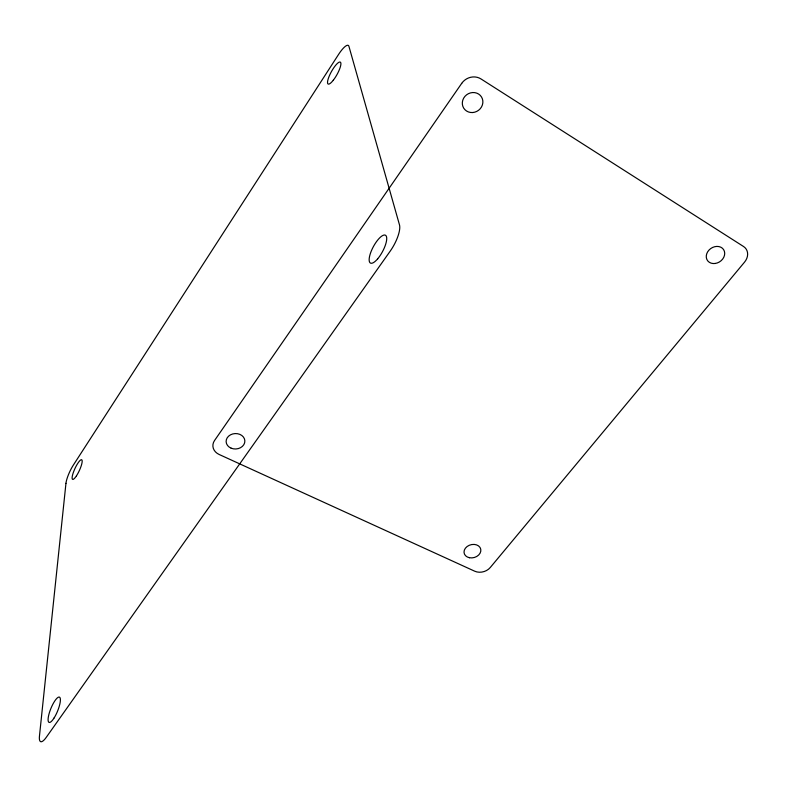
<?xml version="1.0" encoding="UTF-8"?>
<svg xmlns="http://www.w3.org/2000/svg" width="787" height="787" viewBox="0 0 787 787"><rect width="100%" height="100%" fill="white"/><g stroke="black" fill="none" stroke-linecap="round" stroke-linejoin="round"><path stroke-width="1.18" d="M65.951 483.356L39.458 736.091A18.308 4.781 -67.8 0 0 46.266 737.33L390.273 251.043A21.328 7.073 -61.5 0 0 399.481 224.866L348.926 46.335A16.734 4.191 -60.8 0 0 338.587 54.411L73.348 465.087A14.333 3.187 -65.2 0 0 65.951 483.356M461.713 83.353L214.526 440.543A12.503 10.261 -2.4 0 0 219.16 454.483L474.738 571.214A11.293 8.677 -15.2 0 0 490.232 567.555L744.541 262.14A12.976 10.575 -34.5 0 0 743.558 246.518L481.024 78.966A14.097 13.163 -35.8 0 0 461.713 83.353M76.477 475.82A10.821 2.42 -65.2 0 0 81.818 459.824A10.821 2.42 -65.2 0 0 73.152 473.036A10.821 2.42 -65.2 0 0 76.477 475.82M54.136 717.901A13.674 3.591 -67.7 0 0 59.625 697.223A13.674 3.591 -67.7 0 0 48.961 714.173A13.674 3.591 -67.7 0 0 54.136 717.901M333.275 80.254A12.543 3.158 -60.9 0 0 340.417 62.183A12.543 3.158 -60.9 0 0 328.946 76.792A12.543 3.158 -60.9 0 0 333.275 80.254M377.691 258.805A15.819 5.204 -61.7 0 0 385.66 235.362A15.819 5.204 -61.7 0 0 370.451 253.266A15.819 5.204 -61.7 0 0 377.691 258.805M715.206 263.468A9.739 7.998 -34 0 0 723.607 249.617A9.739 7.998 -34 0 0 707.631 251.87A9.739 7.998 -34 0 0 715.206 263.468M472.554 112.541A10.516 9.788 -34.1 0 0 481.526 96.998A10.516 9.788 -34.1 0 0 463.71 98.08A10.516 9.788 -34.1 0 0 472.554 112.541M469.475 557.727A8.529 6.601 -14.9 0 0 480.749 549.218A8.529 6.601 -14.9 0 0 467.104 546.522A8.529 6.601 -14.9 0 0 469.475 557.727M231.132 448.177A9.375 7.713 -2.9 0 0 244.855 440.818A9.375 7.713 -2.9 0 0 230.483 434.837A9.375 7.713 -2.9 0 0 231.132 448.177"/></g></svg>
